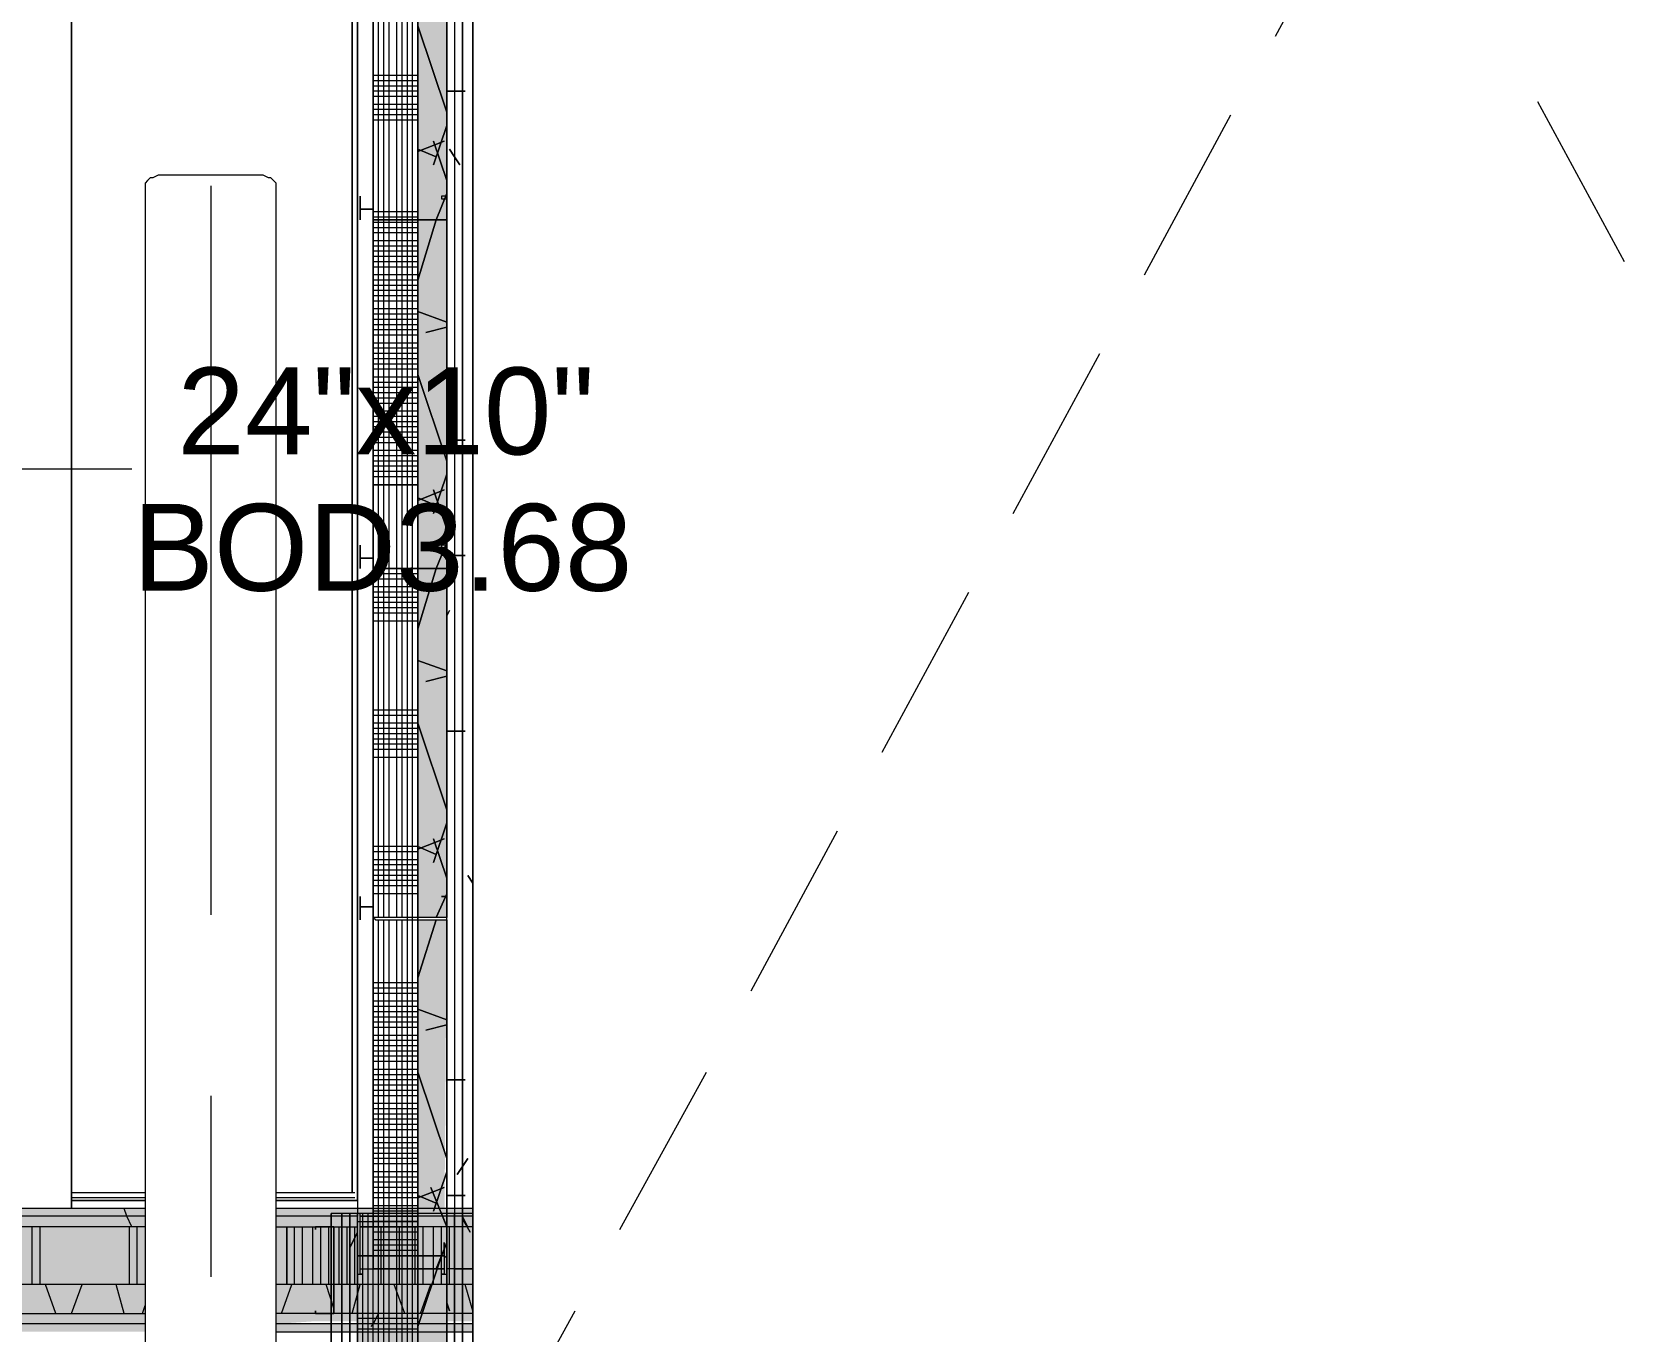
# Model space of a CAD drawing. Header units: metres. Extents: x -2 to 207, y -8 to 52.
# Drawn here: x 39.695 to 42.515, y 25.513 to 27.783 of the extents above; entities that cross this region are included whole.
import ezdxf

# ---------------------------------------------------------------- set-up
doc = ezdxf.new("R2010")
doc.units = ezdxf.units.M
doc.layers.add('HVAC - Ductos', color=5, linetype='Continuous', lineweight=0)
doc.layers.add('PDF_Text', color=7, linetype='Continuous', lineweight=0)
doc.layers.add('PDF_Geometry', color=7, linetype='Continuous', lineweight=0, true_color=0xaaaaaa)
doc.layers.add('PDF_Solid Fills', color=7, linetype='Continuous', lineweight=0, true_color=0xffffff)
doc.styles.add('PDF Helvetica', font='')
doc.styles.get('PDF Helvetica').set_extended_font_data('Helvetica')

msp = doc.modelspace()

# ---------------------------------------------------------------- hatches: boundary and pattern name
at = {"layer": 'PDF_Solid Fills', "lineweight": 0, "transparency": 33554559}
h = msp.add_hatch(color=256, dxfattribs=at)
h.paths.add_polyline_path([(40.3687, 26.2366), (40.4191, 26.2366), (40.4191, 31.1115), (40.3687, 31.1115)])
h.paths.add_polyline_path([(40.4145, 25.6273), (40.4191, 26.2312), (40.4191, 26.2321), (40.3687, 26.2321), (40.3687, 25.6227)])
h = msp.add_hatch(color=256, dxfattribs=at)
h.paths.add_polyline_path([(40.3687, 26.2366), (40.4191, 26.2366), (40.4191, 31.1115), (40.3687, 31.1115)])
h.paths.add_polyline_path([(40.4145, 25.6273), (40.4191, 26.2312), (40.4191, 26.2321), (40.3687, 26.2321), (40.3687, 25.6227)])
h = msp.add_hatch(color=256, dxfattribs=at)
h.paths.add_polyline_path([(37.8762, 25.7144), (37.8762, 25.7281), (34.7332, 25.7281), (34.7332, 25.7144)])
h.paths.add_polyline_path([(40.4649, 25.7144), (40.4649, 25.7281), (40.1213, 25.7281), (40.1213, 25.7144)])
h.paths.add_polyline_path([(39.8922, 25.7144), (39.8922, 25.7281), (37.977, 25.7281), (37.977, 25.7144)])
h.paths.add_polyline_path([(37.9724, 25.7144), (37.9724, 25.7281), (37.8808, 25.7281), (37.8808, 25.7144)])
h = msp.add_hatch(color=256, dxfattribs=at)
h.paths.add_polyline_path([(40.3687, 24.239), (40.3687, 25.719), (40.2679, 25.719), (40.2633, 25.6456), (40.2633, 24.239)])
h.paths.add_polyline_path([(40.3687, 24.2344), (40.2633, 24.2344), (40.2633, 22.9241), (40.3687, 22.9241)])
h = msp.add_hatch(color=256, dxfattribs=at)
h.paths.add_polyline_path([(40.3687, 24.239), (40.3687, 25.719), (40.2679, 25.719), (40.2633, 25.6456), (40.2633, 24.239)])
h.paths.add_polyline_path([(40.3687, 24.2344), (40.2633, 24.2344), (40.2633, 22.9241), (40.3687, 22.9241)])
h = msp.add_hatch(color=256, dxfattribs=at)
h.paths.add_polyline_path([(40.3687, 24.239), (40.4191, 24.239), (40.4191, 25.719), (40.3687, 25.719)])
h.paths.add_polyline_path([(40.4191, 24.2344), (40.3687, 24.2344), (40.3687, 22.9241), (40.4191, 22.9241)])
h = msp.add_hatch(color=256, dxfattribs=at)
h.paths.add_polyline_path([(40.3687, 24.239), (40.4191, 24.239), (40.4191, 25.719), (40.3687, 25.719)])
h.paths.add_polyline_path([(40.4191, 24.2344), (40.3687, 24.2344), (40.3687, 22.9241), (40.4191, 22.9241)])
h = msp.add_hatch(color=256, dxfattribs=at)
h.paths.add_polyline_path([(40.2679, 25.7144), (40.2679, 25.696), (40.4649, 25.696), (40.4649, 25.7144)])
h.paths.add_polyline_path([(37.8808, 25.7144), (37.8762, 25.7098), (37.8762, 25.7144), (34.7469, 25.7144), (34.7469, 25.696), (39.8922, 25.696), (39.8922, 25.7144), (37.977, 25.7144), (37.9724, 25.7098), (37.9724, 25.7144)])
h.paths.add_polyline_path([(40.1213, 25.7144), (40.1213, 25.696), (40.2633, 25.696), (40.2633, 25.7144)])
h = msp.add_hatch(color=256, dxfattribs=at)
h.paths.add_polyline_path([(37.9816, 25.696), (37.9724, 25.6914), (37.9724, 25.696), (34.7653, 25.696), (34.7653, 25.5952), (39.8922, 25.5952), (39.8922, 25.696)])
h.paths.add_polyline_path([(40.2679, 25.696), (40.2633, 25.6456), (40.2633, 25.696), (40.1213, 25.696), (40.1213, 25.5952), (40.4649, 25.5952), (40.4649, 25.696)])
h = msp.add_hatch(color=256, dxfattribs=at)
h.paths.add_polyline_path([(39.8922, 25.5448), (39.8922, 25.5952), (34.8661, 25.5952), (34.8661, 25.5448)])
h.paths.add_polyline_path([(40.1213, 25.5952), (40.1213, 25.5448), (40.4649, 25.5448), (40.4649, 25.5952)])
h = msp.add_hatch(color=256, dxfattribs=at)
h.paths.add_polyline_path([(37.5555, 25.5311), (37.5555, 25.5448), (34.9165, 25.5448), (34.9165, 25.5265), (34.9197, 25.5265), (37.1982, 25.5311)])
h.paths.add_polyline_path([(40.1213, 25.5448), (40.1213, 25.5265), (40.1214, 25.5265), (40.19, 25.5311), (40.4649, 25.5311), (40.4649, 25.5448)])
h.paths.add_polyline_path([(37.6472, 25.5448), (37.6472, 25.5265), (39.8922, 25.5265), (39.8922, 25.5448)])
h = msp.add_hatch(color=256, dxfattribs=at)
h.paths.add_polyline_path([(37.5555, 25.5128), (37.5555, 25.5265), (34.9302, 25.5265), (34.9302, 25.5128)])
h.paths.add_polyline_path([(40.1213, 25.5265), (40.1213, 25.5128), (40.4649, 25.5128), (40.4649, 25.5265)])
h.paths.add_polyline_path([(37.6472, 25.5265), (37.6472, 25.5128), (39.8922, 25.5128), (39.8922, 25.5265)])

# ---------------------------------------------------------------- linework, layer by layer
at = {"layer": 'HVAC - Ductos', "lineweight": 0}
msp.add_lwpolyline([(39.0858, 27.0201), (39.8693, 27.0201)], dxfattribs=at)
at = {"layer": 'PDF_Geometry', "lineweight": 0}
for points in [[(40.4511, 32.7289), (40.7948, 32.7289), (40.7948, 32.9121), (40.2679, 32.9121), (39.457, 32.9121), (39.457, 32.6969), (40.2679, 32.6969), (40.2679, 31.2673), (40.2633, 31.2673), (40.2633, 31.2399), (40.2633, 31.0657), (40.2633, 25.6227)], [(40.2633, 25.719), (40.2175, 25.719), (40.2175, 25.696), (40.2175, 25.5448), (40.2175, 22.9699), (39.8097, 22.9699), (39.8097, 22.7225), (43.6629, 22.7225), (43.9104, 22.7225), (43.9104, 31.2673), (43.9104, 32.7289), (43.9104, 32.9121), (43.475, 32.9121), (43.475, 32.7289), (43.7271, 32.7289), (43.7271, 31.2673), (43.6629, 31.2673), (43.4476, 31.2673), (43.4476, 31.0657), (43.6629, 31.0657), (43.6629, 22.9699), (40.4649, 22.9699), (40.4649, 25.719), (40.2679, 25.719)], [(39.6539, 32.6969), (39.7639, 32.6969), (39.7639, 25.7281), (39.6539, 25.7281), (39.6539, 27.2355), (39.6539, 25.7281), (39.6539, 27.2355), (39.6539, 25.7281)], [(39.7639, 25.7281), (39.7639, 32.6969)], [(40.2541, 31.2765), (40.2541, 25.7556), (40.2541, 31.2765)], [(40.4511, 31.2673), (41.7157, 31.2673), (41.7157, 31.0657), (40.4649, 31.0657), (40.4649, 25.7281), (40.1213, 25.7281)], [(40.2633, 31.2673), (40.2633, 25.7418), (40.1213, 25.7418), (40.2633, 25.7418), (40.2633, 31.2673)], [(40.2633, 31.2673), (40.2633, 25.7418), (40.2633, 31.2673)], [(40.2633, 31.2673), (40.2633, 25.7418), (40.2633, 31.2673)], [(40.2633, 31.2673), (40.2633, 25.7418), (40.2633, 31.2673)], [(40.4237, 31.2627), (40.4237, 31.2399), (40.4191, 31.2399), (40.3458, 31.2399), (40.4191, 31.2399), (40.4237, 31.2399), (41.7157, 31.2399), (41.7157, 31.2673), (41.7157, 31.0657), (40.4649, 31.0657), (40.4649, 25.6227), (40.4649, 25.696), (40.4649, 25.7144), (40.4649, 25.7281), (40.4649, 25.7144), (40.2679, 25.7144)], [(40.2679, 25.6227), (40.2908, 25.6227), (40.2908, 25.6456), (40.2908, 31.2399), (40.2679, 31.2399), (40.2633, 31.2399), (40.2633, 25.6227)], [(40.2908, 31.0657), (40.2908, 25.6456), (40.2908, 25.6227), (40.2908, 25.6456), (40.2908, 31.1619)], [(42.7649, 31.1619), (42.7649, 31.1115), (42.7649, 31.0979), (43.4476, 31.0979), (43.6629, 31.0979), (43.6767, 31.0979), (43.695, 31.0979), (43.695, 22.9378), (43.6767, 22.9378), (43.6629, 22.9378), (40.4328, 22.9378), (40.4328, 22.9562), (40.4328, 22.9699), (40.4328, 25.719)], [(40.3687, 22.9241), (40.2633, 22.9241), (40.2633, 22.9378), (40.2633, 22.9699), (40.2633, 25.719), (40.2633, 22.9241), (40.3687, 22.9241), (40.3687, 23.0203), (40.3687, 23.4235), (40.3687, 23.8313), (40.3687, 24.2344), (40.3687, 23.8313), (40.3687, 23.4235), (40.3687, 23.0203), (40.3687, 22.9241), (40.4191, 22.9241), (40.4191, 25.719), (40.4191, 22.9699), (40.4191, 22.9378), (40.4191, 22.9241), (43.6629, 22.9241), (43.695, 22.9241), (43.7087, 22.9241), (43.7087, 31.1115)], [(43.4476, 31.0979), (43.4476, 31.1115), (42.7649, 31.1115), (42.403, 31.1115), (41.7157, 31.1115), (41.7157, 31.0979), (40.4328, 31.0979), (40.4328, 31.0841), (40.4328, 31.0657), (40.4328, 25.6227)], [(40.4191, 26.2366), (40.4191, 26.846), (40.4191, 27.4554), (40.4191, 28.0648), (40.4191, 28.6741), (40.4191, 29.2835), (40.4191, 29.8928), (40.4191, 30.5022), (40.4191, 31.0979), (40.4328, 31.0979), (40.4328, 25.6227), (40.4191, 25.6227), (40.4191, 26.2321), (40.4191, 25.6227), (40.4191, 26.2321)], [(43.4476, 31.0841), (42.7649, 31.0841), (42.403, 31.0841), (42.403, 31.0979), (41.7157, 31.0979), (42.403, 31.0979), (42.7649, 31.0979), (43.4476, 31.0979), (43.4476, 31.0841), (43.6629, 31.0841), (43.6767, 31.0841), (43.6767, 22.9562), (43.6629, 22.9562), (40.4465, 22.9562), (40.4465, 22.9699), (40.4465, 25.719)], [(40.4465, 25.6227), (40.4465, 31.0657), (40.4465, 31.0841), (41.7157, 31.0841), (41.7157, 31.0657), (42.403, 31.0657), (41.7157, 31.0657)], [(40.4649, 25.719), (40.4649, 22.9699), (40.4649, 25.137), (40.4649, 22.9745), (42.2151, 22.9745), (42.2151, 22.979), (40.4741, 22.979), (42.2151, 22.979), (42.2151, 22.9745), (42.2151, 22.9699), (40.4649, 22.9699), (43.6629, 22.9699), (43.6629, 31.0657), (43.6629, 22.9745), (43.5392, 22.9745), (43.5392, 22.9699), (43.6629, 22.9699), (43.5392, 22.9699), (43.6629, 22.9699), (43.5392, 22.9699), (43.6629, 22.9699), (43.5392, 22.9699), (43.6583, 22.9699), (43.5392, 22.9699)], [(40.4649, 31.0657), (40.4649, 25.6227), (40.4649, 31.0657)], [(40.4145, 25.6227), (40.3687, 25.6227), (40.3687, 25.6456), (40.3687, 26.2366), (40.3687, 26.846), (40.3687, 27.4554), (40.3687, 28.0648), (40.3687, 28.6741), (40.3687, 29.2835), (40.3687, 29.8928), (40.3687, 29.2835), (40.3687, 28.6741), (40.3687, 28.0648), (40.3687, 27.4554), (40.3687, 26.846), (40.3687, 26.2366), (40.3687, 25.6456), (40.3687, 25.6227), (40.2908, 25.6227)], [(40.3687, 29.8928), (40.3687, 29.2835), (40.3687, 28.6741), (40.3687, 28.0648), (40.3687, 27.4554), (40.3687, 26.846), (40.3687, 26.2366), (40.3687, 25.6456), (40.3687, 25.6227)], [(40.4191, 28.0648), (40.4191, 27.4554), (40.4191, 26.846), (40.4191, 26.2366), (40.4191, 26.846), (40.4191, 27.4554), (40.4191, 28.0648)], [(41.8669, 27.7761), (42.0181, 28.0556)], [(41.6378, 27.3592), (41.789, 27.6387)], [(42.4763, 27.3821), (42.3251, 27.6615)], [(40.1213, 23.506), (40.1213, 27.5104), (40.1213, 27.5195), (40.1167, 27.5241), (40.1121, 27.5287), (40.1075, 27.5287), (40.0984, 27.5332), (40.0892, 27.5332), (39.9197, 27.5332), (39.9151, 27.5332), (39.9059, 27.5287), (39.9013, 27.5287), (39.8967, 27.5241), (39.8922, 27.5195), (39.8922, 27.5104), (39.8922, 23.506)], [(40.0068, 27.515), (40.0068, 26.2412)], [(40.3825, 27.4554), (40.387, 27.4554)], [(39.8922, 27.4279), (39.8922, 27.1988)], [(40.1213, 27.1988), (40.1213, 27.4279)], [(41.4087, 26.9422), (41.5599, 27.2217)], [(39.8922, 27.1988), (39.8922, 25.7281), (37.977, 25.7281), (37.9954, 25.7281), (37.9954, 25.7326), (37.977, 25.7326), (37.9954, 25.7326), (37.9954, 25.7281), (39.5486, 25.7281)], [(40.2633, 25.7281), (40.1213, 25.7281), (40.1213, 27.1988)], [(41.1796, 26.5253), (41.3309, 26.8048)], [(40.9506, 26.1083), (41.1018, 26.3878)], [(40.7214, 25.6914), (40.8727, 25.9663)], [(40.0068, 25.9251), (40.0068, 25.6089)], [(39.8922, 25.7556), (39.7639, 25.7556)], [(40.4649, 25.7556), (40.4649, 25.751), (40.4649, 25.7556), (40.4649, 25.751), (40.4649, 25.7464), (40.4649, 25.7418), (40.4649, 25.7281), (40.1213, 25.7281)], [(40.2587, 25.7556), (40.1213, 25.7556)], [(40.4649, 25.751), (40.4649, 25.7556), (40.4649, 25.751), (40.4649, 25.7464), (40.4649, 25.7418), (40.4649, 25.7281)], [(39.8922, 25.7281), (37.977, 25.7281)], [(39.8922, 25.7464), (39.7639, 25.7464)], [(39.8922, 25.7418), (39.7639, 25.7418)], [(39.8922, 25.7418), (39.7639, 25.7418)], [(39.8097, 22.9699), (40.2175, 22.9699), (39.8097, 22.9699), (40.19, 22.9699), (39.8097, 22.9699), (40.2175, 22.9699), (39.8097, 22.9699), (40.2175, 22.9699), (40.2175, 25.5448), (40.2175, 25.696), (40.2175, 25.719)], [(39.8097, 22.9378), (40.2496, 22.9378), (40.2496, 22.9562), (40.2496, 22.9699), (40.2496, 25.719)], [(39.8097, 22.9562), (40.2359, 22.9562), (40.2359, 22.9699), (40.2359, 25.719)], [(40.2587, 25.7464), (40.1213, 25.7464)], [(40.4649, 25.7418), (40.4649, 25.7464), (40.4649, 25.7418), (40.4649, 25.7281), (40.4649, 25.6227), (40.4649, 25.696), (40.2679, 25.696)], [(40.4191, 25.719), (40.3687, 25.719), (40.3687, 25.6456), (40.3687, 25.4532), (40.3687, 25.05), (40.3687, 24.6422), (40.3687, 24.239), (40.3687, 24.6422), (40.3687, 25.05), (40.3687, 25.4532), (40.3687, 25.6456), (40.3687, 25.719), (40.2679, 25.719)], [(40.3687, 24.239), (40.3687, 24.6422), (40.3687, 25.05), (40.3687, 25.4532), (40.3687, 25.6456), (40.3687, 25.719)], [(40.4649, 22.9699), (40.4649, 25.719), (40.4649, 22.9699)], [(39.8922, 25.696), (34.7653, 25.696), (34.7653, 25.5952), (34.7332, 25.5952), (34.7332, 25.696), (34.7469, 25.696), (34.7653, 25.696)], [(39.8922, 25.7144), (37.977, 25.7144)], [(39.6952, 25.5952), (39.6952, 25.696)], [(39.7089, 25.5952), (39.7089, 25.696)], [(39.8647, 25.5952), (39.8647, 25.696)], [(39.8785, 25.5952), (39.8785, 25.696)], [(40.2633, 25.7144), (40.1213, 25.7144)], [(40.4649, 25.5952), (40.2221, 25.5952), (40.1213, 25.5952), (40.1213, 25.696), (40.2633, 25.696)], [(40.1534, 25.5952), (40.1534, 25.696)], [(40.1671, 25.5952), (40.1671, 25.696)], [(40.1854, 25.5952), (40.1854, 25.696)], [(40.1992, 25.5952), (40.1992, 25.696)], [(40.2129, 25.5952), (40.2129, 25.696)], [(40.2313, 25.5952), (40.2313, 25.696)], [(40.245, 25.5952), (40.245, 25.696)], [(40.2587, 25.5952), (40.2587, 25.696)], [(40.2633, 25.7052), (40.2679, 25.7052)], [(40.2725, 25.5952), (40.2725, 25.6456), (40.2725, 25.696)], [(40.2908, 25.5952), (40.2908, 25.6456), (40.2908, 25.696)], [(40.3045, 25.5952), (40.3045, 25.6456), (40.3045, 25.696)], [(40.3183, 25.5952), (40.3183, 25.6456), (40.3183, 25.696)], [(40.3366, 25.5952), (40.3366, 25.6456), (40.3366, 25.696)], [(40.3503, 25.5952), (40.3503, 25.6456), (40.3503, 25.696)], [(40.3641, 25.5952), (40.3641, 25.6456), (40.3641, 25.696)], [(40.3779, 25.5952), (40.3779, 25.6456), (40.3779, 25.696)], [(40.3962, 25.5952), (40.3962, 25.6456), (40.3962, 25.696)], [(40.4099, 25.5952), (40.4099, 25.6456), (40.4099, 25.696)], [(40.4237, 25.5952), (40.4237, 25.696)], [(40.4649, 25.696), (40.4649, 25.7144)], [(40.1213, 25.5127), (40.4649, 25.5127), (40.4649, 25.6227), (40.4191, 25.6227)], [(40.2679, 25.6227), (40.4145, 25.6227)], [(39.8922, 25.5952), (39.6127, 25.5952), (39.2049, 25.5952)], [(37.6655, 25.5127), (37.6655, 22.8462), (37.6655, 25.5127), (37.6472, 25.5127), (37.6472, 25.5265), (37.6472, 25.5448), (39.8922, 25.5448)], [(39.8922, 25.5265), (37.6472, 25.5265)], [(40.4649, 25.5448), (40.1213, 25.5448)], [(40.4649, 25.5265), (40.1213, 25.5265)], [(40.4649, 25.2241), (40.6436, 25.5494)]]:
    msp.add_lwpolyline(points, dxfattribs=at)
for points in [[(40.2633, 31.2673), (40.2679, 31.2673), (40.2679, 32.6418), (40.2679, 31.2673), (40.2679, 32.6831), (40.2679, 31.2673), (40.2633, 31.2673), (40.2587, 31.2719), (40.2541, 31.2765), (40.2541, 32.6693), (40.2541, 31.2765), (40.2541, 25.7556), (40.2541, 31.2765), (40.2587, 31.2719)], [(40.4328, 25.6227), (40.4465, 25.6227), (40.4465, 31.0841), (40.4328, 31.0841)], [(40.4465, 25.6227), (40.4649, 25.6227), (40.4649, 31.0657), (40.4465, 31.0657)], [(40.2908, 27.4966), (40.2908, 27.4737), (40.2679, 27.4737), (40.2679, 27.4554), (40.2679, 27.492), (40.2679, 27.4874), (40.2679, 27.492), (40.2679, 27.4966), (40.2679, 27.492), (40.2679, 27.4554), (40.2679, 27.4737), (40.2725, 27.4737), (40.2908, 27.4737), (40.2908, 27.4554), (40.2954, 27.4554), (40.4191, 27.4554), (40.4191, 27.492), (40.4191, 27.4966), (40.4099, 27.4966), (40.4099, 27.492), (40.4191, 27.492), (40.4191, 27.4554), (40.2954, 27.4554), (40.2908, 27.4554)], [(39.7639, 27.4187), (39.7639, 27.4462)], [(39.7639, 27.011), (39.7639, 27.043)], [(40.2908, 26.8872), (40.2908, 26.8643), (40.2679, 26.8643), (40.2679, 26.846), (40.2679, 26.8826), (40.2679, 26.8781), (40.2679, 26.8826), (40.2679, 26.8872), (40.2679, 26.8826), (40.2679, 26.846), (40.2679, 26.8643), (40.2725, 26.8643), (40.2908, 26.8643), (40.2908, 26.846), (40.2954, 26.846), (40.4191, 26.846), (40.4191, 26.8826), (40.4191, 26.8872), (40.4099, 26.8872), (40.4099, 26.8826), (40.4191, 26.8826), (40.4191, 26.846), (40.2954, 26.846), (40.2908, 26.846)], [(39.7639, 26.6077), (39.7639, 26.6353)], [(40.2908, 26.2733), (40.2908, 26.255), (40.2679, 26.255), (40.2679, 26.2366), (40.2679, 26.2733), (40.2679, 26.2688), (40.2679, 26.2733), (40.2679, 26.2366), (40.2679, 26.2321), (40.2679, 26.2366), (40.2679, 26.255), (40.2725, 26.255), (40.2908, 26.255), (40.2908, 26.2366), (40.2954, 26.2321), (40.4191, 26.2321), (40.4191, 26.2366), (40.4191, 26.2733), (40.4099, 26.2733), (40.4191, 26.2733), (40.4191, 26.2366), (40.2954, 26.2366), (40.2908, 26.2366)], [(39.7639, 26.2), (39.7639, 26.2275)], [(39.7639, 25.7922), (39.7639, 25.8243)], [(39.7639, 25.7281), (39.7639, 25.7601)], [(39.8922, 25.7418), (39.7639, 25.7418)], [(39.7639, 25.7418), (39.8922, 25.7418)], [(40.1213, 25.7418), (40.2587, 25.7418)], [(40.1213, 25.7418), (40.2587, 25.7418)], [(40.2175, 25.719), (40.2175, 25.696), (40.2175, 25.5448), (40.2175, 22.9699), (40.2175, 25.5448), (40.2175, 25.696)], [(40.2359, 25.719), (40.2175, 25.719), (40.2175, 25.696), (40.2175, 25.5448), (40.2175, 22.9699), (40.2359, 22.9699)], [(40.2496, 25.719), (40.2359, 25.719), (40.2359, 22.9562), (40.2496, 22.9562)], [(40.2633, 25.719), (40.2496, 25.719), (40.2496, 22.9378), (40.2633, 22.9378)], [(40.4145, 25.6456), (40.4145, 25.6685), (40.4145, 25.6456), (40.2679, 25.6456), (40.2679, 25.719), (40.2633, 25.719), (40.2633, 25.6456)], [(40.4328, 25.719), (40.4191, 25.719), (40.4191, 22.9378), (40.4328, 22.9378)], [(40.4465, 25.719), (40.4328, 25.719), (40.4328, 22.9562), (40.4465, 22.9562)], [(40.4649, 25.719), (40.4465, 25.719), (40.4465, 22.9699), (40.4649, 22.9699)], [(40.4649, 25.7281), (40.4649, 25.7418)], [(40.1396, 25.696), (40.1396, 25.5952)], [(40.19, 25.6914), (40.19, 25.696)], [(40.2175, 25.696), (40.2221, 25.696), (40.2221, 25.5448), (40.2175, 25.5448), (40.19, 25.5448), (40.19, 25.5494), (40.19, 25.5448), (40.2175, 25.5448), (40.2221, 25.5448), (40.2221, 25.696), (40.2175, 25.696), (40.19, 25.696)], [(40.19, 25.6914), (40.19, 25.696)], [(40.2175, 25.696), (40.2221, 25.696), (40.2221, 25.5448), (40.2175, 25.5448), (40.19, 25.5448), (40.19, 25.5494), (40.19, 25.5448), (40.2175, 25.5448), (40.2221, 25.5448), (40.2221, 25.696), (40.2175, 25.696), (40.19, 25.696)], [(40.4191, 25.6135), (40.4191, 25.641), (40.4145, 25.6456), (40.2679, 25.6456), (40.2633, 25.6456), (40.2633, 25.641), (40.2633, 25.6135), (40.2725, 25.6135), (40.2679, 25.6135), (40.2679, 25.641), (40.2679, 25.6456), (40.4145, 25.6456), (40.4145, 25.641), (40.4145, 25.6135), (40.4099, 25.6135)]]:
    msp.add_lwpolyline(points, close=True, dxfattribs=at)
at = {"layer": 'PDF_Geometry', "color": 254, "lineweight": 0, "true_color": 0xd4d4d4}
for points in [[(40.3503, 25.6227), (40.3503, 25.6456), (40.3503, 31.1619), (40.3503, 31.2399)], [(40.3595, 25.6227), (40.3595, 25.6456), (40.3595, 31.1619), (40.3595, 31.2399)], [(40.2999, 26.2366), (40.2999, 26.846), (40.2999, 27.4554), (40.2999, 28.0648), (40.2999, 28.6741), (40.2999, 29.2835), (40.2999, 29.8928)], [(40.3091, 26.2366), (40.3091, 26.846), (40.3091, 27.4554), (40.3091, 28.0648), (40.3091, 28.6741), (40.3091, 29.2835), (40.3091, 29.8928)], [(40.3183, 26.2366), (40.3183, 26.846), (40.3183, 27.4554), (40.3183, 28.0648), (40.3183, 28.6741), (40.3183, 29.2835), (40.3183, 29.8928)], [(40.3321, 26.2366), (40.3321, 26.846), (40.3321, 27.4554), (40.3321, 28.0648), (40.3321, 28.6741), (40.3321, 29.2835), (40.3321, 29.8928)], [(40.3412, 26.2366), (40.3412, 26.846), (40.3412, 27.4554), (40.3412, 28.0648), (40.3412, 28.6741), (40.3412, 29.2835), (40.3412, 29.8928)], [(40.3687, 27.7074), (40.2908, 27.7074)], [(40.3687, 27.6982), (40.2908, 27.6982)], [(40.3687, 27.689), (40.2908, 27.689)], [(40.3687, 27.6799), (40.2908, 27.6799)], [(40.3687, 27.6707), (40.2908, 27.6707)], [(40.3687, 27.657), (40.2908, 27.657)], [(40.3687, 27.6478), (40.2908, 27.6478)], [(40.3687, 27.6387), (40.2908, 27.6387)], [(40.3687, 27.6295), (40.2908, 27.6295)], [(40.3687, 27.4691), (40.2908, 27.4691)], [(40.3687, 27.46), (40.2908, 27.46)], [(40.3687, 27.4508), (40.2908, 27.4508)], [(40.3687, 27.4416), (40.2908, 27.4416)], [(40.3687, 27.4325), (40.2908, 27.4325)], [(40.3687, 27.4187), (40.2908, 27.4187)], [(40.3687, 27.4095), (40.2908, 27.4095)], [(40.3687, 27.4004), (40.2908, 27.4004)], [(40.3687, 27.3912), (40.2908, 27.3912)], [(40.3687, 27.3821), (40.2908, 27.3821)], [(40.3687, 27.3729), (40.2908, 27.3729)], [(40.3687, 27.3592), (40.2908, 27.3592)], [(40.3687, 27.35), (40.2908, 27.35)], [(40.3687, 27.3408), (40.2908, 27.3408)], [(40.3687, 27.3317), (40.2908, 27.3317)], [(40.3687, 27.3225), (40.2908, 27.3225)], [(40.3687, 27.3133), (40.2908, 27.3133)], [(40.3687, 27.2996), (40.2908, 27.2996)], [(40.3687, 27.2904), (40.2908, 27.2904)], [(40.3687, 27.2813), (40.2908, 27.2813)], [(40.3687, 27.2721), (40.2908, 27.2721)], [(40.3687, 27.2629), (40.2908, 27.2629)], [(40.3687, 27.2538), (40.2908, 27.2538)], [(40.3687, 27.2401), (40.2908, 27.2401)], [(40.3687, 27.2309), (40.2908, 27.2309)], [(40.3687, 27.2217), (40.2908, 27.2217)], [(40.3687, 27.2125), (40.2908, 27.2125)], [(40.3687, 27.2034), (40.2908, 27.2034)], [(40.3687, 27.1942), (40.2908, 27.1942)], [(40.3687, 27.1805), (40.2908, 27.1805)], [(40.3687, 27.1713), (40.2908, 27.1713)], [(40.3687, 27.1621), (40.2908, 27.1621)], [(40.3687, 27.153), (40.2908, 27.153)], [(40.3687, 27.1438), (40.2908, 27.1438)], [(40.3687, 27.1346), (40.2908, 27.1346)], [(40.3687, 27.1209), (40.2908, 27.1209)], [(40.3687, 27.1117), (40.2908, 27.1117)], [(40.3687, 27.1026), (40.2908, 27.1026)], [(40.3687, 27.0935), (40.2908, 27.0935)], [(40.3687, 27.0843), (40.2908, 27.0843)], [(40.3687, 27.0751), (40.2908, 27.0751)], [(40.3687, 27.0659), (40.2908, 27.0659)], [(40.3687, 27.0522), (40.2908, 27.0522)], [(40.3687, 27.043), (40.2908, 27.043)], [(40.3687, 27.0338), (40.2908, 27.0338)], [(40.3687, 27.0247), (40.2908, 27.0247)], [(40.3687, 27.0155), (40.2908, 27.0155)], [(40.3687, 27.0064), (40.2908, 27.0064)], [(40.3687, 26.8368), (40.2908, 26.8368)], [(40.3687, 26.8277), (40.2908, 26.8277)], [(40.3687, 26.814), (40.2908, 26.814)], [(40.3687, 26.8048), (40.2908, 26.8048)], [(40.3687, 26.7956), (40.2908, 26.7956)], [(40.3687, 26.7865), (40.2908, 26.7865)], [(40.3687, 26.7773), (40.2908, 26.7773)], [(40.3687, 26.7681), (40.2908, 26.7681)], [(40.3687, 26.7543), (40.2908, 26.7543)], [(40.3687, 26.5986), (40.2908, 26.5986)], [(40.3687, 26.5894), (40.2908, 26.5894)], [(40.3687, 26.5757), (40.2908, 26.5757)], [(40.3687, 26.5665), (40.2908, 26.5665)], [(40.3687, 26.5574), (40.2908, 26.5574)], [(40.3687, 26.5482), (40.2908, 26.5482)], [(40.3687, 26.5391), (40.2908, 26.5391)], [(40.3687, 26.5299), (40.2908, 26.5299)], [(40.3687, 26.5161), (40.2908, 26.5161)], [(40.3687, 26.3604), (40.2908, 26.3604)], [(40.3687, 26.3512), (40.2908, 26.3512)], [(40.3687, 26.3374), (40.2908, 26.3374)], [(40.3687, 26.3283), (40.2908, 26.3283)], [(40.3687, 26.3191), (40.2908, 26.3191)], [(40.3687, 26.3099), (40.2908, 26.3099)], [(40.3687, 26.3008), (40.2908, 26.3008)], [(40.3687, 26.2916), (40.2908, 26.2916)], [(40.3687, 26.2779), (40.2908, 26.2779)], [(40.2999, 25.6227), (40.2999, 25.6456), (40.2999, 26.2321)], [(40.3091, 25.6227), (40.3091, 25.6456), (40.3091, 26.2321)], [(40.3183, 25.6227), (40.3183, 25.6456), (40.3183, 26.2321)], [(40.3321, 25.6227), (40.3321, 25.6456), (40.3321, 26.2321)], [(40.3412, 25.6227), (40.3412, 25.6456), (40.3412, 26.2321)], [(40.3687, 26.1221), (40.2908, 26.1221)], [(40.3687, 26.1129), (40.2908, 26.1129)], [(40.3687, 26.1037), (40.2908, 26.1037)], [(40.3687, 26.0901), (40.2908, 26.0901)], [(40.3687, 26.0809), (40.2908, 26.0809)], [(40.3687, 26.0717), (40.2908, 26.0717)], [(40.3687, 26.0625), (40.2908, 26.0625)], [(40.3687, 26.0534), (40.2908, 26.0534)], [(40.3687, 26.0442), (40.2908, 26.0442)], [(40.3687, 26.0305), (40.2908, 26.0305)], [(40.3687, 26.0213), (40.2908, 26.0213)], [(40.3687, 26.0121), (40.2908, 26.0121)], [(40.3687, 26.003), (40.2908, 26.003)], [(40.3687, 25.9939), (40.2908, 25.9939)], [(40.3687, 25.9847), (40.2908, 25.9847)], [(40.3687, 25.9709), (40.2908, 25.9709)], [(40.3687, 25.9617), (40.2908, 25.9617)], [(40.3687, 25.9526), (40.2908, 25.9526)], [(40.3687, 25.9434), (40.2908, 25.9434)], [(40.3687, 25.9342), (40.2908, 25.9342)], [(40.3687, 25.9251), (40.2908, 25.9251)], [(40.3687, 25.9114), (40.2908, 25.9114)], [(40.3687, 25.9022), (40.2908, 25.9022)], [(40.3687, 25.893), (40.2908, 25.893)], [(40.3687, 25.8838), (40.2908, 25.8838)], [(40.3687, 25.8747), (40.2908, 25.8747)], [(40.3687, 25.8655), (40.2908, 25.8655)], [(40.3687, 25.8518), (40.2908, 25.8518)], [(40.3687, 25.8426), (40.2908, 25.8426)], [(40.3687, 25.8334), (40.2908, 25.8334)], [(40.3687, 25.8243), (40.2908, 25.8243)], [(40.3687, 25.8152), (40.2908, 25.8152)], [(40.3687, 25.806), (40.2908, 25.806)], [(40.3687, 25.7922), (40.2908, 25.7922)], [(40.3687, 25.783), (40.2908, 25.783)], [(40.3687, 25.7739), (40.2908, 25.7739)], [(40.3687, 25.7647), (40.2908, 25.7647)], [(40.3687, 25.7556), (40.2908, 25.7556)], [(40.2725, 23.4281), (40.2725, 23.8313), (40.2725, 24.239), (40.2725, 24.6422), (40.2725, 25.05), (40.2725, 25.4532), (40.2725, 25.5081), (40.2725, 25.6456), (40.2725, 25.719)], [(40.2817, 23.4281), (40.2817, 23.8313), (40.2817, 24.239), (40.2817, 24.6422), (40.2817, 25.05), (40.2817, 25.4532), (40.2817, 25.5081), (40.2817, 25.6456), (40.2817, 25.719)], [(40.3687, 25.7464), (40.2908, 25.7464)], [(40.3687, 25.7326), (40.2908, 25.7326)], [(40.3687, 25.7235), (40.2908, 25.7235)], [(40.2908, 23.4281), (40.2908, 23.8313), (40.2908, 24.239), (40.2908, 24.6422), (40.2908, 25.05), (40.2908, 25.4532), (40.2908, 25.5081), (40.2908, 25.6456), (40.2908, 25.719)], [(40.2999, 23.4281), (40.2999, 23.8313), (40.2999, 24.239), (40.2999, 24.6422), (40.2999, 25.05), (40.2999, 25.4532), (40.2999, 25.5081), (40.2999, 25.6456), (40.2999, 25.719)], [(40.3091, 23.4281), (40.3091, 23.8313), (40.3091, 24.239), (40.3091, 24.6422), (40.3091, 25.05), (40.3091, 25.4532), (40.3091, 25.5081), (40.3091, 25.6456), (40.3091, 25.719)], [(40.3183, 23.4281), (40.3183, 23.8313), (40.3183, 24.239), (40.3183, 24.6422), (40.3183, 25.05), (40.3183, 25.4532), (40.3183, 25.5081), (40.3183, 25.6456), (40.3183, 25.719)], [(40.3321, 23.4281), (40.3321, 23.8313), (40.3321, 24.239), (40.3321, 24.6422), (40.3321, 25.05), (40.3321, 25.4532), (40.3321, 25.5081), (40.3321, 25.6456), (40.3321, 25.719)], [(40.3412, 24.239), (40.3412, 24.6422), (40.3412, 25.05), (40.3412, 25.4532), (40.3412, 25.5081), (40.3412, 25.6456), (40.3412, 25.719)], [(40.3503, 24.239), (40.3503, 24.6422), (40.3503, 25.05), (40.3503, 25.4532), (40.3503, 25.5081), (40.3503, 25.6456), (40.3503, 25.719)], [(40.3595, 24.239), (40.3595, 24.6422), (40.3595, 25.05), (40.3595, 25.4532), (40.3595, 25.5081), (40.3595, 25.6456), (40.3595, 25.719)], [(40.2679, 25.7144), (40.3687, 25.7144), (40.2908, 25.7144)], [(40.2679, 25.7052), (40.3687, 25.7052), (40.2908, 25.7052)], [(40.3687, 25.696), (40.2679, 25.696), (40.3687, 25.696), (40.2908, 25.696)], [(40.3687, 25.6868), (40.2908, 25.6868)], [(40.3687, 25.6731), (40.2908, 25.6731)], [(40.3687, 25.6639), (40.2908, 25.6639)], [(40.3687, 25.6547), (40.2908, 25.6547)], [(40.3687, 25.5357), (40.2633, 25.5357)], [(40.3687, 25.5265), (40.2633, 25.5265)], [(40.3687, 25.5173), (40.2633, 25.5173)]]:
    msp.add_lwpolyline(points, dxfattribs=at)
at = {"layer": 'PDF_Geometry', "color": 254, "lineweight": 0, "true_color": 0xdddddd}
for points in [[(40.3687, 27.7944), (40.4191, 27.6433)], [(40.4191, 27.6203), (40.3962, 27.5516)], [(40.4145, 27.5928), (40.3687, 27.5745)], [(40.3962, 27.5928), (40.4191, 27.5241)], [(40.3687, 27.579), (40.4008, 27.5654)], [(40.4191, 27.5012), (40.4008, 27.4554), (40.3687, 27.35), (40.4008, 27.4554)], [(40.3687, 27.295), (40.4191, 27.2767)], [(40.4191, 27.2675), (40.3825, 27.2583)], [(40.3687, 27.1851), (40.4191, 27.0338)], [(40.4191, 27.011), (40.3962, 26.9422)], [(40.4145, 26.9834), (40.3687, 26.9652)], [(40.3687, 26.9697), (40.4008, 26.956)], [(40.3962, 26.9834), (40.4191, 26.9148)], [(40.4191, 26.8918), (40.4008, 26.846), (40.3687, 26.7406), (40.4008, 26.846)], [(40.3687, 26.6857), (40.4191, 26.6673)], [(40.4191, 26.6581), (40.3825, 26.649)], [(40.3687, 26.5757), (40.4191, 26.4245)], [(40.4191, 26.4016), (40.3962, 26.3328)], [(40.4145, 26.3741), (40.3687, 26.3558)], [(40.3962, 26.3741), (40.4191, 26.3054)], [(40.3687, 26.3604), (40.4008, 26.3466)], [(40.4191, 26.2779), (40.4008, 26.2366)], [(40.4008, 26.2321), (40.3687, 26.1313)], [(40.3687, 26.0763), (40.4191, 26.0579)], [(40.4191, 26.0488), (40.3825, 26.0396)], [(40.3687, 25.9663), (40.4191, 25.8152)], [(40.4191, 25.7922), (40.3962, 25.7235)], [(40.4145, 25.7647), (40.3687, 25.7464)], [(40.3687, 25.751), (40.4008, 25.7372)], [(40.3916, 25.7647), (40.4191, 25.696), (40.4099, 25.719), (40.4191, 25.696)], [(40.4191, 25.6685), (40.4099, 25.6456), (40.4008, 25.6227), (40.4099, 25.6456), (40.4191, 25.6685), (40.4099, 25.6456), (40.3687, 25.5219), (40.4099, 25.6456)]]:
    msp.add_lwpolyline(points, close=True, dxfattribs=at)
at = {"layer": 'PDF_Geometry', "color": 254, "lineweight": 0, "true_color": 0xeaeaea}
for points in [[(40.4465, 27.6799), (40.4328, 27.6799), (40.4191, 27.6799), (40.4328, 27.6799), (40.4465, 27.6799), (40.4511, 27.6799)], [(40.4328, 27.5654), (40.442, 27.5516), (40.4328, 27.5654), (40.4237, 27.579)], [(40.4465, 27.0705), (40.4328, 27.0705), (40.4191, 27.0705), (40.4328, 27.0705), (40.4465, 27.0705), (40.4511, 27.0705)], [(40.4465, 26.8689), (40.4328, 26.8689), (40.4191, 26.8689), (40.4328, 26.8689), (40.4465, 26.8689), (40.4511, 26.8689)], [(40.4191, 26.7635), (40.4237, 26.7727)], [(40.4465, 26.5619), (40.4328, 26.5619), (40.4191, 26.5619), (40.4328, 26.5619), (40.4465, 26.5619), (40.4511, 26.5619)], [(40.4557, 26.3099), (40.4649, 26.2962)], [(40.4465, 25.9526), (40.4328, 25.9526), (40.4191, 25.9526), (40.4328, 25.9526), (40.4465, 25.9526), (40.4511, 25.9526)], [(40.4374, 25.7876), (40.4465, 25.8014), (40.4557, 25.8152), (40.4465, 25.8014)], [(40.4465, 25.751), (40.4328, 25.751), (40.4191, 25.751), (40.4328, 25.751), (40.4465, 25.751), (40.4511, 25.751)], [(40.2496, 25.6593), (40.2633, 25.6868)], [(40.4191, 25.5631), (40.4237, 25.5494)]]:
    msp.add_lwpolyline(points, close=True, dxfattribs=at)
at = {"layer": 'PDF_Geometry', "color": 254, "lineweight": 0, "true_color": 0xd4d4d4}
msp.add_lwpolyline([(40.2908, 26.9926), (40.3687, 26.9926)], close=True, dxfattribs=at)
at = {"layer": 'PDF_Geometry', "color": 254, "lineweight": 0, "true_color": 0xeaeaea}
for points in [[(39.8693, 25.696), (39.8601, 25.7144), (39.8556, 25.7281)], [(40.4557, 25.696), (40.4465, 25.7144), (40.4465, 25.7098), (40.4603, 25.6868), (40.4465, 25.7098), (40.4465, 25.7144), (40.4465, 25.7098), (40.4603, 25.6868), (40.4465, 25.7098), (40.4465, 25.7144)], [(40.2999, 25.5448), (40.2908, 25.5265), (40.2863, 25.5219)]]:
    msp.add_lwpolyline(points, dxfattribs=at)
at = {"layer": 'PDF_Geometry', "color": 254, "lineweight": 0, "true_color": 0xdddddd}
for points in [[(39.7364, 25.5448), (39.7181, 25.5952)], [(39.7639, 25.5448), (39.7823, 25.5952)], [(39.8556, 25.5448), (39.8418, 25.5952)], [(40.1305, 25.5448), (40.1488, 25.5952)], [(40.2221, 25.5448), (40.2221, 25.5539), (40.2083, 25.5952)], [(40.2541, 25.5448), (40.2679, 25.5952)], [(40.3458, 25.5448), (40.3275, 25.5952)], [(40.3733, 25.5448), (40.3916, 25.5952)], [(40.4649, 25.5494), (40.4511, 25.5952)], [(39.8876, 25.5448), (39.8922, 25.5585)]]:
    msp.add_lwpolyline(points, dxfattribs=at)

# ---------------------------------------------------------------- texts
at = {"layer": 'PDF_Text', "lineweight": 0, "char_height": 0.1519, "attachment_point": 4, "style": 'PDF Helvetica'}
for s, insert in [('24"x10"', (39.9486, 27.1203)), ('BOD3.68', (39.8707, 26.8821))]:
    msp.add_mtext(s, dxfattribs=dict(at, insert=insert))

doc.saveas('drawing.dxf')
